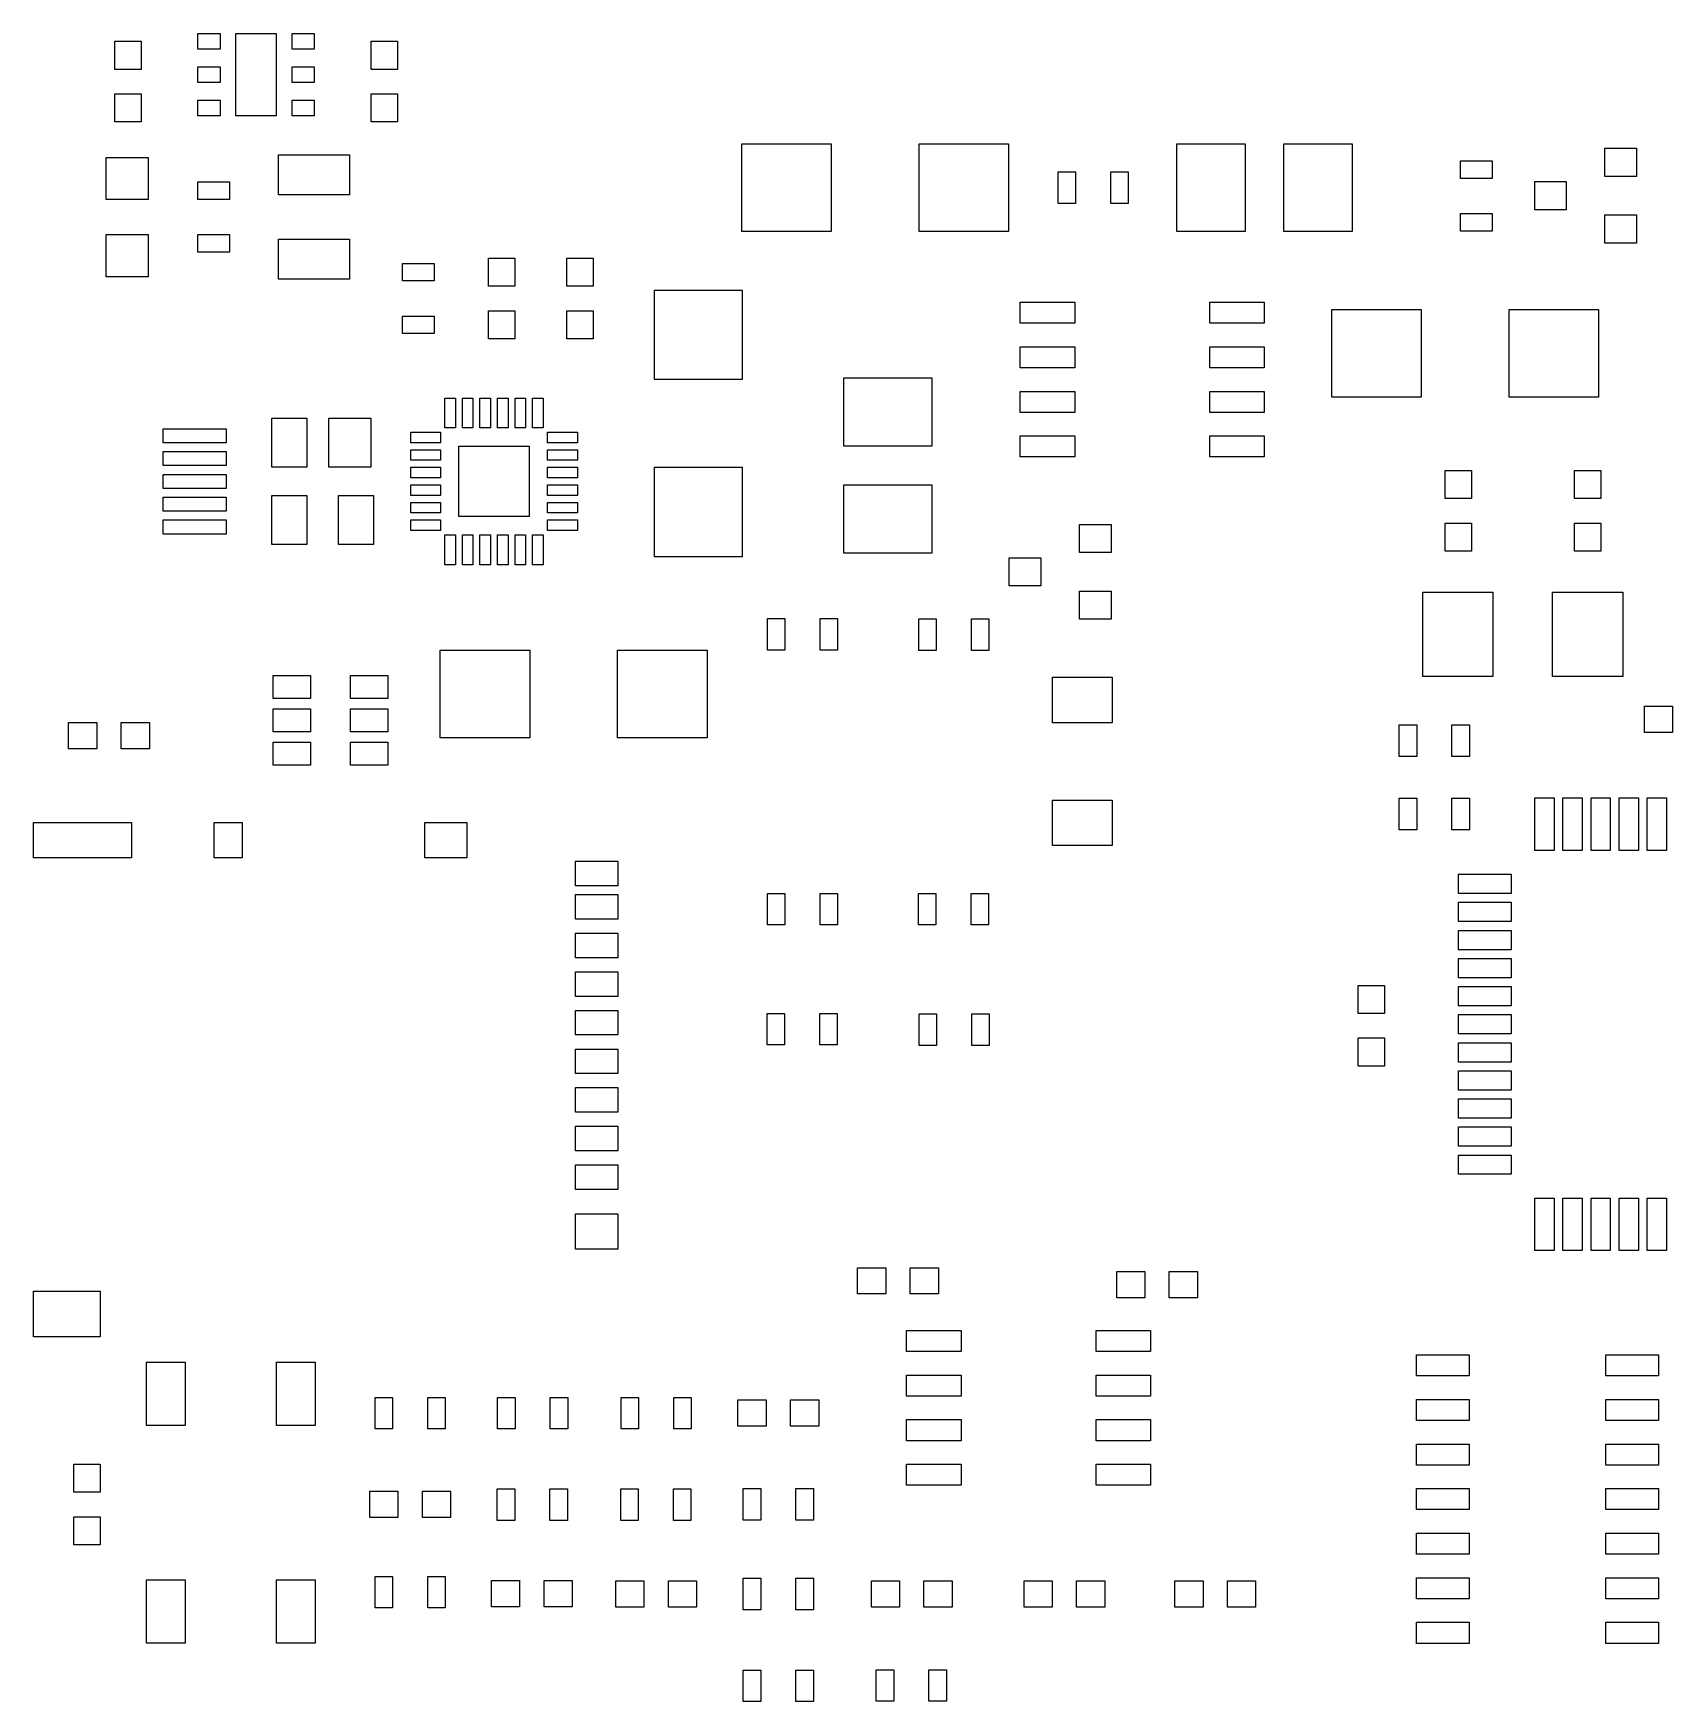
# Model space of a CAD drawing. Extents: x 91 to 180.3, y -109.6 to -62.1.
# Drawn here: x 91 to 137.71, y -109.62 to -62.09 of the extents above; entities that cross this region are included whole.
import ezdxf

# ---------------------------------------------------------------- set-up
doc = ezdxf.new("R2010")
doc.units = 0
doc.header["$MEASUREMENT"] = 0
doc.layers.add('BLACK', color=7, linetype='CONTINUOUS')

msp = doc.modelspace()

# ---------------------------------------------------------------- linework, layer by layer
at = {"layer": 'BLACK', "linetype": 'CONTINUOUS'}
for p, q in [((95.695, -62.535), (95.695, -62.085)), ((95.695, -62.085), (96.325, -62.085)), ((96.325, -62.085), (96.325, -62.535)), ((96.775, -64.435), (96.775, -62.085)), ((96.775, -62.085), (97.925, -62.085)), ((97.925, -62.085), (97.925, -64.435)), ((98.375, -62.535), (98.375, -62.085)), ((98.375, -62.085), (99.005, -62.085)), ((99.005, -62.085), (99.005, -62.535)), ((93.325, -63.11), (93.325, -62.31)), ((93.325, -62.31), (94.075, -62.31)), ((94.075, -62.31), (94.075, -63.11)), ((96.325, -62.535), (95.695, -62.535)), ((99.005, -62.535), (98.375, -62.535)), ((100.625, -63.11), (100.625, -62.31)), ((100.625, -62.31), (101.375, -62.31)), ((101.375, -62.31), (101.375, -63.11)), ((94.075, -63.11), (93.325, -63.11)), ((95.695, -63.485), (95.695, -63.035)), ((95.695, -63.035), (96.325, -63.035)), ((96.325, -63.035), (96.325, -63.485)), ((98.375, -63.485), (98.375, -63.035)), ((98.375, -63.035), (99.005, -63.035)), ((99.005, -63.035), (99.005, -63.485)), ((101.375, -63.11), (100.625, -63.11)), ((96.325, -63.485), (95.695, -63.485)), ((99.005, -63.485), (98.375, -63.485)), ((93.325, -64.61), (93.325, -63.81)), ((93.325, -63.81), (94.075, -63.81)), ((94.075, -63.81), (94.075, -64.61)), ((95.695, -64.435), (95.695, -63.985)), ((95.695, -63.985), (96.325, -63.985)), ((96.325, -63.985), (96.325, -64.435)), ((98.375, -64.435), (98.375, -63.985)), ((98.375, -63.985), (99.005, -63.985)), ((99.005, -63.985), (99.005, -64.435)), ((100.625, -64.61), (100.625, -63.81)), ((100.625, -63.81), (101.375, -63.81)), ((101.375, -63.81), (101.375, -64.61)), ((94.075, -64.61), (93.325, -64.61)), ((96.325, -64.435), (95.695, -64.435)), ((97.925, -64.435), (96.775, -64.435)), ((99.005, -64.435), (98.375, -64.435)), ((101.375, -64.61), (100.625, -64.61)), ((97.985, -66.69), (97.985, -65.55)), ((97.985, -65.55), (100.015, -65.55)), ((100.015, -65.55), (100.015, -66.69)), ((111.19, -67.73), (111.19, -65.23)), ((111.19, -65.23), (113.74, -65.23)), ((113.74, -65.23), (113.74, -67.73)), ((116.24, -67.73), (116.24, -65.23)), ((116.24, -65.23), (118.79, -65.23)), ((118.79, -65.23), (118.79, -67.73)), ((123.58, -67.73), (123.58, -65.23)), ((123.58, -65.23), (125.53, -65.23)), ((125.53, -65.23), (125.53, -67.73)), ((126.63, -67.73), (126.63, -65.23)), ((126.63, -65.23), (128.58, -65.23)), ((128.58, -65.23), (128.58, -67.73)), ((135.78, -66.16), (135.78, -65.36)), ((135.78, -65.36), (136.68, -65.36)), ((136.68, -65.36), (136.68, -66.16)), ((93.08, -66.82), (93.08, -65.62)), ((93.08, -65.62), (94.28, -65.62)), ((94.28, -65.62), (94.28, -66.82)), ((120.2, -66.93), (120.2, -66.03)), ((120.2, -66.03), (120.7, -66.03)), ((120.7, -66.03), (120.7, -66.93)), ((121.7, -66.93), (121.7, -66.03)), ((121.7, -66.03), (122.2, -66.03)), ((122.2, -66.03), (122.2, -66.93)), ((131.67, -66.22), (131.67, -65.72)), ((131.67, -65.72), (132.57, -65.72)), ((132.57, -65.72), (132.57, -66.22)), ((95.69, -66.82), (95.69, -66.32)), ((95.69, -66.32), (96.59, -66.32)), ((96.59, -66.32), (96.59, -66.82)), ((132.57, -66.22), (131.67, -66.22)), ((133.78, -67.11), (133.78, -66.31)), ((133.78, -66.31), (134.68, -66.31)), ((134.68, -66.31), (134.68, -67.11)), ((136.68, -66.16), (135.78, -66.16)), ((94.28, -66.82), (93.08, -66.82)), ((96.59, -66.82), (95.69, -66.82)), ((100.015, -66.69), (97.985, -66.69)), ((120.7, -66.93), (120.2, -66.93)), ((122.2, -66.93), (121.7, -66.93)), ((131.67, -67.72), (131.67, -67.22)), ((131.67, -67.22), (132.57, -67.22)), ((132.57, -67.22), (132.57, -67.72)), ((134.68, -67.11), (133.78, -67.11)), ((135.78, -68.06), (135.78, -67.26)), ((135.78, -67.26), (136.68, -67.26)), ((136.68, -67.26), (136.68, -68.06)), ((93.08, -69.02), (93.08, -67.82)), ((93.08, -67.82), (94.28, -67.82)), ((94.28, -67.82), (94.28, -69.02)), ((95.69, -68.32), (95.69, -67.82)), ((95.69, -67.82), (96.59, -67.82)), ((96.59, -67.82), (96.59, -68.32)), ((97.985, -69.09), (97.985, -67.95)), ((97.985, -67.95), (100.015, -67.95)), ((100.015, -67.95), (100.015, -69.09)), ((113.74, -67.73), (111.19, -67.73)), ((118.79, -67.73), (116.24, -67.73)), ((125.53, -67.73), (123.58, -67.73)), ((128.58, -67.73), (126.63, -67.73)), ((132.57, -67.72), (131.67, -67.72)), ((96.59, -68.32), (95.69, -68.32)), ((136.68, -68.06), (135.78, -68.06)), ((101.52, -69.14), (101.52, -68.64)), ((101.52, -68.64), (102.42, -68.64)), ((102.42, -68.64), (102.42, -69.14)), ((103.975, -69.29), (103.975, -68.49)), ((103.975, -68.49), (104.725, -68.49)), ((104.725, -68.49), (104.725, -69.29)), ((106.205, -69.29), (106.205, -68.49)), ((106.205, -68.49), (106.955, -68.49)), ((106.955, -68.49), (106.955, -69.29)), ((94.28, -69.02), (93.08, -69.02)), ((100.015, -69.09), (97.985, -69.09)), ((102.42, -69.14), (101.52, -69.14)), ((104.725, -69.29), (103.975, -69.29)), ((106.955, -69.29), (106.205, -69.29)), ((108.7, -71.95), (108.7, -69.4)), ((108.7, -69.4), (111.2, -69.4)), ((111.2, -69.4), (111.2, -71.95)), ((119.125, -70.345), (119.125, -69.745)), ((119.125, -69.745), (120.675, -69.745)), ((120.675, -69.745), (120.675, -70.345)), ((124.525, -70.345), (124.525, -69.745)), ((124.525, -69.745), (126.075, -69.745)), ((126.075, -69.745), (126.075, -70.345)), ((101.52, -70.64), (101.52, -70.14)), ((101.52, -70.14), (102.42, -70.14)), ((102.42, -70.14), (102.42, -70.64)), ((103.975, -70.79), (103.975, -69.99)), ((103.975, -69.99), (104.725, -69.99)), ((104.725, -69.99), (104.725, -70.79)), ((106.205, -70.79), (106.205, -69.99)), ((106.205, -69.99), (106.955, -69.99)), ((106.955, -69.99), (106.955, -70.79)), ((120.675, -70.345), (119.125, -70.345)), ((126.075, -70.345), (124.525, -70.345)), ((128, -72.45), (128, -69.95)), ((128, -69.95), (130.55, -69.95)), ((130.55, -69.95), (130.55, -72.45)), ((133.05, -72.45), (133.05, -69.95)), ((133.05, -69.95), (135.6, -69.95)), ((135.6, -69.95), (135.6, -72.45)), ((102.42, -70.64), (101.52, -70.64)), ((104.725, -70.79), (103.975, -70.79)), ((106.955, -70.79), (106.205, -70.79)), ((119.125, -71.615), (119.125, -71.015)), ((119.125, -71.015), (120.675, -71.015)), ((120.675, -71.015), (120.675, -71.615)), ((124.525, -71.615), (124.525, -71.015)), ((124.525, -71.015), (126.075, -71.015)), ((126.075, -71.015), (126.075, -71.615)), ((120.675, -71.615), (119.125, -71.615)), ((126.075, -71.615), (124.525, -71.615)), ((111.2, -71.95), (108.7, -71.95)), ((114.1, -73.85), (114.1, -71.9)), ((114.1, -71.9), (116.6, -71.9)), ((116.6, -71.9), (116.6, -73.85)), ((102.73, -73.325), (102.73, -72.475)), ((102.73, -72.475), (103.03, -72.475)), ((103.03, -72.475), (103.03, -73.325)), ((103.23, -73.325), (103.23, -72.475)), ((103.23, -72.475), (103.53, -72.475)), ((103.53, -72.475), (103.53, -73.325)), ((103.73, -73.325), (103.73, -72.475)), ((103.73, -72.475), (104.03, -72.475)), ((104.03, -72.475), (104.03, -73.325)), ((104.23, -73.325), (104.23, -72.475)), ((104.23, -72.475), (104.53, -72.475)), ((104.53, -72.475), (104.53, -73.325)), ((104.73, -73.325), (104.73, -72.475)), ((104.73, -72.475), (105.03, -72.475)), ((105.03, -72.475), (105.03, -73.325)), ((105.23, -73.325), (105.23, -72.475)), ((105.23, -72.475), (105.53, -72.475)), ((105.53, -72.475), (105.53, -73.325)), ((119.125, -72.885), (119.125, -72.285)), ((119.125, -72.285), (120.675, -72.285)), ((120.675, -72.285), (120.675, -72.885)), ((124.525, -72.885), (124.525, -72.285)), ((124.525, -72.285), (126.075, -72.285)), ((126.075, -72.285), (126.075, -72.885)), ((130.55, -72.45), (128, -72.45)), ((135.6, -72.45), (133.05, -72.45)), ((97.8, -74.45), (97.8, -73.05)), ((97.8, -73.05), (98.8, -73.05)), ((98.8, -73.05), (98.8, -74.45)), ((99.42, -74.45), (99.42, -73.05)), ((99.42, -73.05), (100.62, -73.05)), ((100.62, -73.05), (100.62, -74.45)), ((120.675, -72.885), (119.125, -72.885)), ((126.075, -72.885), (124.525, -72.885)), ((94.7, -73.75), (94.7, -73.35)), ((94.7, -73.35), (96.5, -73.35)), ((96.5, -73.35), (96.5, -73.75)), ((101.755, -73.75), (101.755, -73.45)), ((101.755, -73.45), (102.605, -73.45)), ((102.605, -73.45), (102.605, -73.75)), ((103.03, -73.325), (102.73, -73.325)), ((103.53, -73.325), (103.23, -73.325)), ((104.03, -73.325), (103.73, -73.325)), ((104.53, -73.325), (104.23, -73.325)), ((105.03, -73.325), (104.73, -73.325)), ((105.53, -73.325), (105.23, -73.325)), ((105.655, -73.75), (105.655, -73.45)), ((105.655, -73.45), (106.505, -73.45)), ((106.505, -73.45), (106.505, -73.75)), ((119.125, -74.155), (119.125, -73.555)), ((119.125, -73.555), (120.675, -73.555)), ((120.675, -73.555), (120.675, -74.155)), ((124.525, -74.155), (124.525, -73.555)), ((124.525, -73.555), (126.075, -73.555)), ((126.075, -73.555), (126.075, -74.155)), ((96.5, -73.75), (94.7, -73.75)), ((94.7, -74.4), (94.7, -74)), ((94.7, -74), (96.5, -74)), ((96.5, -74), (96.5, -74.4)), ((102.605, -73.75), (101.755, -73.75)), ((101.755, -74.25), (101.755, -73.95)), ((101.755, -73.95), (102.605, -73.95)), ((102.605, -73.95), (102.605, -74.25)), ((103.13, -75.85), (103.13, -73.85)), ((103.13, -73.85), (105.13, -73.85)), ((105.13, -73.85), (105.13, -75.85)), ((106.505, -73.75), (105.655, -73.75)), ((105.655, -74.25), (105.655, -73.95)), ((105.655, -73.95), (106.505, -73.95)), ((106.505, -73.95), (106.505, -74.25)), ((116.6, -73.85), (114.1, -73.85)), ((96.5, -74.4), (94.7, -74.4)), ((98.8, -74.45), (97.8, -74.45)), ((100.62, -74.45), (99.42, -74.45)), ((102.605, -74.25), (101.755, -74.25)), ((101.755, -74.75), (101.755, -74.45)), ((101.755, -74.45), (102.605, -74.45)), ((102.605, -74.45), (102.605, -74.75)), ((106.505, -74.25), (105.655, -74.25)), ((105.655, -74.75), (105.655, -74.45)), ((105.655, -74.45), (106.505, -74.45)), ((106.505, -74.45), (106.505, -74.75)), ((108.7, -77), (108.7, -74.45)), ((108.7, -74.45), (111.2, -74.45)), ((111.2, -74.45), (111.2, -77)), ((120.675, -74.155), (119.125, -74.155)), ((126.075, -74.155), (124.525, -74.155)), ((131.225, -75.34), (131.225, -74.54)), ((131.225, -74.54), (131.975, -74.54)), ((131.975, -74.54), (131.975, -75.34)), ((134.915, -75.34), (134.915, -74.54)), ((134.915, -74.54), (135.665, -74.54)), ((135.665, -74.54), (135.665, -75.34)), ((94.7, -75.05), (94.7, -74.65)), ((94.7, -74.65), (96.5, -74.65)), ((96.5, -75.05), (94.7, -75.05)), ((96.5, -74.65), (96.5, -75.05)), ((102.605, -74.75), (101.755, -74.75)), ((101.755, -75.25), (101.755, -74.95)), ((101.755, -74.95), (102.605, -74.95)), ((102.605, -74.95), (102.605, -75.25)), ((106.505, -74.75), (105.655, -74.75)), ((105.655, -75.25), (105.655, -74.95)), ((105.655, -74.95), (106.505, -74.95)), ((106.505, -74.95), (106.505, -75.25)), ((114.1, -76.9), (114.1, -74.95)), ((114.1, -74.95), (116.6, -74.95)), ((116.6, -74.95), (116.6, -76.9)), ((94.7, -75.7), (94.7, -75.3)), ((94.7, -75.3), (96.5, -75.3)), ((96.5, -75.3), (96.5, -75.7)), ((97.8, -76.65), (97.8, -75.25)), ((97.8, -75.25), (98.8, -75.25)), ((98.8, -75.25), (98.8, -76.65)), ((99.7, -76.65), (99.7, -75.25)), ((99.7, -75.25), (100.7, -75.25)), ((100.7, -75.25), (100.7, -76.65)), ((102.605, -75.25), (101.755, -75.25)), ((101.755, -75.75), (101.755, -75.45)), ((101.755, -75.45), (102.605, -75.45)), ((102.605, -75.45), (102.605, -75.75)), ((106.505, -75.25), (105.655, -75.25)), ((105.655, -75.75), (105.655, -75.45)), ((105.655, -75.45), (106.505, -75.45)), ((106.505, -75.45), (106.505, -75.75)), ((131.975, -75.34), (131.225, -75.34)), ((135.665, -75.34), (134.915, -75.34)), ((96.5, -75.7), (94.7, -75.7)), ((94.7, -76.35), (94.7, -75.95)), ((94.7, -75.95), (96.5, -75.95)), ((96.5, -75.95), (96.5, -76.35)), ((102.605, -75.75), (101.755, -75.75)), ((101.755, -76.25), (101.755, -75.95)), ((101.755, -75.95), (102.605, -75.95)), ((102.605, -75.95), (102.605, -76.25)), ((105.13, -75.85), (103.13, -75.85)), ((106.505, -75.75), (105.655, -75.75)), ((105.655, -76.25), (105.655, -75.95)), ((105.655, -75.95), (106.505, -75.95)), ((106.505, -75.95), (106.505, -76.25)), ((131.225, -76.84), (131.225, -76.04)), ((131.225, -76.04), (131.975, -76.04)), ((131.975, -76.04), (131.975, -76.84)), ((134.915, -76.84), (134.915, -76.04)), ((134.915, -76.04), (135.665, -76.04)), ((135.665, -76.04), (135.665, -76.84)), ((96.5, -76.35), (94.7, -76.35)), ((102.605, -76.25), (101.755, -76.25)), ((102.73, -77.225), (102.73, -76.375)), ((102.73, -76.375), (103.03, -76.375)), ((103.03, -76.375), (103.03, -77.225)), ((103.23, -77.225), (103.23, -76.375)), ((103.23, -76.375), (103.53, -76.375)), ((103.53, -76.375), (103.53, -77.225)), ((103.73, -77.225), (103.73, -76.375)), ((103.73, -76.375), (104.03, -76.375)), ((104.03, -76.375), (104.03, -77.225)), ((104.23, -77.225), (104.23, -76.375)), ((104.23, -76.375), (104.53, -76.375)), ((104.53, -76.375), (104.53, -77.225)), ((104.73, -77.225), (104.73, -76.375)), ((104.73, -76.375), (105.03, -76.375)), ((105.03, -76.375), (105.03, -77.225)), ((105.23, -77.225), (105.23, -76.375)), ((105.23, -76.375), (105.53, -76.375)), ((105.53, -76.375), (105.53, -77.225)), ((106.505, -76.25), (105.655, -76.25)), ((120.81, -76.88), (120.81, -76.08)), ((120.81, -76.08), (121.71, -76.08)), ((121.71, -76.08), (121.71, -76.88)), ((98.8, -76.65), (97.8, -76.65)), ((100.7, -76.65), (99.7, -76.65)), ((111.2, -77), (108.7, -77)), ((116.6, -76.9), (114.1, -76.9)), ((121.71, -76.88), (120.81, -76.88)), ((131.975, -76.84), (131.225, -76.84)), ((135.665, -76.84), (134.915, -76.84)), ((103.03, -77.225), (102.73, -77.225)), ((103.53, -77.225), (103.23, -77.225)), ((104.03, -77.225), (103.73, -77.225)), ((104.53, -77.225), (104.23, -77.225)), ((105.03, -77.225), (104.73, -77.225)), ((105.53, -77.225), (105.23, -77.225)), ((118.81, -77.83), (118.81, -77.03)), ((118.81, -77.03), (119.71, -77.03)), ((119.71, -77.03), (119.71, -77.83)), ((119.71, -77.83), (118.81, -77.83)), ((120.81, -78.78), (120.81, -77.98)), ((120.81, -77.98), (121.71, -77.98)), ((121.71, -77.98), (121.71, -78.78)), ((130.59, -80.41), (130.59, -78.01)), ((130.59, -78.01), (132.59, -78.01)), ((132.59, -78.01), (132.59, -80.41)), ((134.29, -80.41), (134.29, -78.01)), ((134.29, -78.01), (136.29, -78.01)), ((136.29, -78.01), (136.29, -80.41)), ((111.92, -79.66), (111.92, -78.76)), ((111.92, -78.76), (112.42, -78.76)), ((112.42, -78.76), (112.42, -79.66)), ((113.42, -79.66), (113.42, -78.76)), ((113.42, -78.76), (113.92, -78.76)), ((113.92, -78.76), (113.92, -79.66)), ((116.23, -79.67), (116.23, -78.77)), ((116.23, -78.77), (116.73, -78.77)), ((116.73, -78.77), (116.73, -79.67)), ((117.73, -79.67), (117.73, -78.77)), ((117.73, -78.77), (118.23, -78.77)), ((118.23, -78.77), (118.23, -79.67)), ((121.71, -78.78), (120.81, -78.78)), ((102.6, -82.16), (102.6, -79.66)), ((102.6, -79.66), (105.15, -79.66)), ((105.15, -79.66), (105.15, -82.16)), ((107.65, -82.16), (107.65, -79.66)), ((107.65, -79.66), (110.2, -79.66)), ((110.2, -79.66), (110.2, -82.16)), ((112.42, -79.66), (111.92, -79.66)), ((113.92, -79.66), (113.42, -79.66)), ((116.73, -79.67), (116.23, -79.67)), ((118.23, -79.67), (117.73, -79.67)), ((97.84, -81.035), (97.84, -80.385)), ((97.84, -80.385), (98.9, -80.385)), ((98.9, -80.385), (98.9, -81.035)), ((100.04, -81.035), (100.04, -80.385)), ((100.04, -80.385), (101.1, -80.385)), ((101.1, -80.385), (101.1, -81.035)), ((120.04, -81.73), (120.04, -80.43)), ((120.04, -80.43), (121.74, -80.43)), ((121.74, -80.43), (121.74, -81.73)), ((132.59, -80.41), (130.59, -80.41)), ((136.29, -80.41), (134.29, -80.41)), ((98.9, -81.035), (97.84, -81.035)), ((101.1, -81.035), (100.04, -81.035)), ((136.91, -82.005), (136.91, -81.255)), ((136.91, -81.255), (137.71, -81.255)), ((137.71, -81.255), (137.71, -82.005)), ((92.01, -82.475), (92.01, -81.725)), ((92.01, -81.725), (92.81, -81.725)), ((92.81, -81.725), (92.81, -82.475)), ((93.51, -82.475), (93.51, -81.725)), ((93.51, -81.725), (94.31, -81.725)), ((94.31, -81.725), (94.31, -82.475)), ((97.84, -81.985), (97.84, -81.335)), ((97.84, -81.335), (98.9, -81.335)), ((98.9, -81.335), (98.9, -81.985)), ((100.04, -81.985), (100.04, -81.335)), ((100.04, -81.335), (101.1, -81.335)), ((101.1, -81.335), (101.1, -81.985)), ((121.74, -81.73), (120.04, -81.73)), ((98.9, -81.985), (97.84, -81.985)), ((101.1, -81.985), (100.04, -81.985)), ((105.15, -82.16), (102.6, -82.16)), ((110.2, -82.16), (107.65, -82.16)), ((129.92, -82.69), (129.92, -81.79)), ((129.92, -81.79), (130.42, -81.79)), ((130.42, -81.79), (130.42, -82.69)), ((131.42, -82.69), (131.42, -81.79)), ((131.42, -81.79), (131.92, -81.79)), ((131.92, -81.79), (131.92, -82.69)), ((137.71, -82.005), (136.91, -82.005)), ((92.81, -82.475), (92.01, -82.475)), ((94.31, -82.475), (93.51, -82.475)), ((97.84, -82.935), (97.84, -82.285)), ((97.84, -82.285), (98.9, -82.285)), ((98.9, -82.285), (98.9, -82.935)), ((100.04, -82.935), (100.04, -82.285)), ((100.04, -82.285), (101.1, -82.285)), ((101.1, -82.285), (101.1, -82.935)), ((130.42, -82.69), (129.92, -82.69)), ((131.92, -82.69), (131.42, -82.69)), ((98.9, -82.935), (97.84, -82.935)), ((101.1, -82.935), (100.04, -82.935)), ((120.04, -85.23), (120.04, -83.93)), ((120.04, -83.93), (121.74, -83.93)), ((121.74, -83.93), (121.74, -85.23)), ((129.92, -84.78), (129.92, -83.88)), ((129.92, -83.88), (130.42, -83.88)), ((130.42, -83.88), (130.42, -84.78)), ((131.42, -84.78), (131.42, -83.88)), ((131.42, -83.88), (131.92, -83.88)), ((131.92, -83.88), (131.92, -84.78)), ((133.785, -85.37), (133.785, -83.87)), ((133.785, -83.87), (134.335, -83.87)), ((134.335, -83.87), (134.335, -85.37)), ((134.585, -85.37), (134.585, -83.87)), ((134.585, -83.87), (135.135, -83.87)), ((135.135, -83.87), (135.135, -85.37)), ((135.385, -85.37), (135.385, -83.87)), ((135.385, -83.87), (135.935, -83.87)), ((135.935, -83.87), (135.935, -85.37)), ((136.185, -85.37), (136.185, -83.87)), ((136.185, -83.87), (136.735, -83.87)), ((136.735, -83.87), (136.735, -85.37)), ((136.985, -85.37), (136.985, -83.87)), ((136.985, -83.87), (137.535, -83.87)), ((137.535, -83.87), (137.535, -85.37)), ((91.005, -85.575), (91.005, -84.575)), ((91.005, -84.575), (93.805, -84.575)), ((93.805, -84.575), (93.805, -85.575)), ((96.155, -85.575), (96.155, -84.575)), ((96.155, -84.575), (96.955, -84.575)), ((96.955, -84.575), (96.955, -85.575)), ((102.155, -85.575), (102.155, -84.575)), ((102.155, -84.575), (103.355, -84.575)), ((103.355, -84.575), (103.355, -85.575)), ((130.42, -84.78), (129.92, -84.78)), ((131.92, -84.78), (131.42, -84.78)), ((121.74, -85.23), (120.04, -85.23)), ((134.335, -85.37), (133.785, -85.37)), ((135.135, -85.37), (134.585, -85.37)), ((135.935, -85.37), (135.385, -85.37)), ((136.735, -85.37), (136.185, -85.37)), ((137.535, -85.37), (136.985, -85.37)), ((93.805, -85.575), (91.005, -85.575)), ((96.955, -85.575), (96.155, -85.575)), ((103.355, -85.575), (102.155, -85.575)), ((106.455, -86.375), (106.455, -85.675)), ((106.455, -85.675), (107.655, -85.675)), ((107.655, -85.675), (107.655, -86.375)), ((107.655, -86.375), (106.455, -86.375)), ((131.61, -86.595), (131.61, -86.045)), ((131.61, -86.045), (133.11, -86.045)), ((133.11, -86.045), (133.11, -86.595)), ((106.455, -87.325), (106.455, -86.625)), ((106.455, -86.625), (107.655, -86.625)), ((107.655, -86.625), (107.655, -87.325)), ((111.92, -87.49), (111.92, -86.59)), ((111.92, -86.59), (112.42, -86.59)), ((112.42, -86.59), (112.42, -87.49)), ((113.42, -87.49), (113.42, -86.59)), ((113.42, -86.59), (113.92, -86.59)), ((113.92, -86.59), (113.92, -87.49)), ((116.22, -87.49), (116.22, -86.59)), ((116.22, -86.59), (116.72, -86.59)), ((116.72, -86.59), (116.72, -87.49)), ((117.72, -87.49), (117.72, -86.59)), ((117.72, -86.59), (118.22, -86.59)), ((118.22, -86.59), (118.22, -87.49)), ((133.11, -86.595), (131.61, -86.595)), ((131.61, -87.395), (131.61, -86.845)), ((131.61, -86.845), (133.11, -86.845)), ((133.11, -86.845), (133.11, -87.395)), ((107.655, -87.325), (106.455, -87.325)), ((133.11, -87.395), (131.61, -87.395)), ((106.455, -88.425), (106.455, -87.725)), ((106.455, -87.725), (107.655, -87.725)), ((107.655, -87.725), (107.655, -88.425)), ((112.42, -87.49), (111.92, -87.49)), ((113.92, -87.49), (113.42, -87.49)), ((116.72, -87.49), (116.22, -87.49)), ((118.22, -87.49), (117.72, -87.49)), ((131.61, -88.195), (131.61, -87.645)), ((131.61, -87.645), (133.11, -87.645)), ((133.11, -87.645), (133.11, -88.195)), ((133.11, -88.195), (131.61, -88.195)), ((107.655, -88.425), (106.455, -88.425)), ((106.455, -89.525), (106.455, -88.825)), ((106.455, -88.825), (107.655, -88.825)), ((107.655, -88.825), (107.655, -89.525)), ((131.61, -88.995), (131.61, -88.445)), ((131.61, -88.445), (133.11, -88.445)), ((133.11, -88.445), (133.11, -88.995)), ((128.755, -90.01), (128.755, -89.21)), ((128.755, -89.21), (129.505, -89.21)), ((129.505, -89.21), (129.505, -90.01)), ((133.11, -88.995), (131.61, -88.995)), ((131.61, -89.795), (131.61, -89.245)), ((131.61, -89.245), (133.11, -89.245)), ((133.11, -89.245), (133.11, -89.795)), ((107.655, -89.525), (106.455, -89.525)), ((133.11, -89.795), (131.61, -89.795)), ((106.455, -90.625), (106.455, -89.925)), ((106.455, -89.925), (107.655, -89.925)), ((107.655, -89.925), (107.655, -90.625)), ((111.91, -90.91), (111.91, -90.01)), ((111.91, -90.01), (112.41, -90.01)), ((112.41, -90.01), (112.41, -90.91)), ((113.41, -90.91), (113.41, -90.01)), ((113.41, -90.01), (113.91, -90.01)), ((113.91, -90.01), (113.91, -90.91)), ((116.24, -90.92), (116.24, -90.02)), ((116.24, -90.02), (116.74, -90.02)), ((116.74, -90.02), (116.74, -90.92)), ((117.74, -90.92), (117.74, -90.02)), ((117.74, -90.02), (118.24, -90.02)), ((118.24, -90.02), (118.24, -90.92)), ((129.505, -90.01), (128.755, -90.01)), ((131.61, -90.595), (131.61, -90.045)), ((131.61, -90.045), (133.11, -90.045)), ((133.11, -90.045), (133.11, -90.595)), ((107.655, -90.625), (106.455, -90.625)), ((128.755, -91.51), (128.755, -90.71)), ((128.755, -90.71), (129.505, -90.71)), ((129.505, -90.71), (129.505, -91.51)), ((133.11, -90.595), (131.61, -90.595)), ((106.455, -91.725), (106.455, -91.025)), ((106.455, -91.025), (107.655, -91.025)), ((107.655, -91.025), (107.655, -91.725)), ((112.41, -90.91), (111.91, -90.91)), ((113.91, -90.91), (113.41, -90.91)), ((116.74, -90.92), (116.24, -90.92)), ((118.24, -90.92), (117.74, -90.92)), ((131.61, -91.395), (131.61, -90.845)), ((131.61, -90.845), (133.11, -90.845)), ((133.11, -90.845), (133.11, -91.395)), ((107.655, -91.725), (106.455, -91.725)), ((129.505, -91.51), (128.755, -91.51)), ((133.11, -91.395), (131.61, -91.395)), ((131.61, -92.195), (131.61, -91.645)), ((131.61, -91.645), (133.11, -91.645)), ((133.11, -91.645), (133.11, -92.195)), ((106.455, -92.825), (106.455, -92.125)), ((106.455, -92.125), (107.655, -92.125)), ((107.655, -92.125), (107.655, -92.825)), ((133.11, -92.195), (131.61, -92.195)), ((131.61, -92.995), (131.61, -92.445)), ((131.61, -92.445), (133.11, -92.445)), ((133.11, -92.445), (133.11, -92.995)), ((107.655, -92.825), (106.455, -92.825)), ((133.11, -92.995), (131.61, -92.995)), ((106.455, -93.925), (106.455, -93.225)), ((106.455, -93.225), (107.655, -93.225)), ((107.655, -93.225), (107.655, -93.925)), ((131.61, -93.795), (131.61, -93.245)), ((131.61, -93.245), (133.11, -93.245)), ((133.11, -93.245), (133.11, -93.795)), ((107.655, -93.925), (106.455, -93.925)), ((133.11, -93.795), (131.61, -93.795)), ((131.61, -94.595), (131.61, -94.045)), ((131.61, -94.045), (133.11, -94.045)), ((133.11, -94.045), (133.11, -94.595)), ((106.455, -95.025), (106.455, -94.325)), ((106.455, -94.325), (107.655, -94.325)), ((107.655, -94.325), (107.655, -95.025)), ((107.655, -95.025), (106.455, -95.025)), ((133.11, -94.595), (131.61, -94.595)), ((133.785, -96.77), (133.785, -95.27)), ((133.785, -95.27), (134.335, -95.27)), ((134.335, -95.27), (134.335, -96.77)), ((134.585, -96.77), (134.585, -95.27)), ((134.585, -95.27), (135.135, -95.27)), ((135.135, -95.27), (135.135, -96.77)), ((135.385, -96.77), (135.385, -95.27)), ((135.385, -95.27), (135.935, -95.27)), ((135.935, -95.27), (135.935, -96.77)), ((136.185, -96.77), (136.185, -95.27)), ((136.185, -95.27), (136.735, -95.27)), ((136.735, -95.27), (136.735, -96.77)), ((136.985, -96.77), (136.985, -95.27)), ((136.985, -95.27), (137.535, -95.27)), ((137.535, -95.27), (137.535, -96.77)), ((106.455, -96.725), (106.455, -95.725)), ((106.455, -95.725), (107.655, -95.725)), ((107.655, -95.725), (107.655, -96.725)), ((107.655, -96.725), (106.455, -96.725)), ((134.335, -96.77), (133.785, -96.77)), ((135.135, -96.77), (134.585, -96.77)), ((135.935, -96.77), (135.385, -96.77)), ((136.735, -96.77), (136.185, -96.77)), ((137.535, -96.77), (136.985, -96.77)), ((114.49, -98.005), (114.49, -97.255)), ((114.49, -97.255), (115.29, -97.255)), ((115.29, -97.255), (115.29, -98.005)), ((115.99, -98.005), (115.99, -97.255)), ((115.99, -97.255), (116.79, -97.255)), ((116.79, -97.255), (116.79, -98.005)), ((121.87, -98.115), (121.87, -97.365)), ((121.87, -97.365), (122.67, -97.365)), ((122.67, -97.365), (122.67, -98.115)), ((123.37, -98.115), (123.37, -97.365)), ((123.37, -97.365), (124.17, -97.365)), ((124.17, -97.365), (124.17, -98.115)), ((91.005, -99.225), (91.005, -97.925)), ((91.005, -97.925), (92.905, -97.925)), ((92.905, -97.925), (92.905, -99.225)), ((115.29, -98.005), (114.49, -98.005)), ((116.79, -98.005), (115.99, -98.005)), ((122.67, -98.115), (121.87, -98.115)), ((124.17, -98.115), (123.37, -98.115)), ((92.905, -99.225), (91.005, -99.225)), ((115.885, -99.645), (115.885, -99.045)), ((115.885, -99.045), (117.435, -99.045)), ((117.435, -99.045), (117.435, -99.645)), ((121.285, -99.645), (121.285, -99.045)), ((121.285, -99.045), (122.835, -99.045)), ((122.835, -99.045), (122.835, -99.645)), ((117.435, -99.645), (115.885, -99.645)), ((122.835, -99.645), (121.285, -99.645)), ((130.41, -100.34), (130.41, -99.74)), ((130.41, -99.74), (131.91, -99.74)), ((131.91, -99.74), (131.91, -100.34)), ((135.81, -100.34), (135.81, -99.74)), ((135.81, -99.74), (137.31, -99.74)), ((137.31, -99.74), (137.31, -100.34)), ((94.23, -101.75), (94.23, -99.95)), ((94.23, -99.95), (95.33, -99.95)), ((95.33, -99.95), (95.33, -101.75)), ((97.93, -101.75), (97.93, -99.95)), ((97.93, -99.95), (99.03, -99.95)), ((99.03, -99.95), (99.03, -101.75)), ((115.885, -100.915), (115.885, -100.315)), ((115.885, -100.315), (117.435, -100.315)), ((117.435, -100.315), (117.435, -100.915)), ((121.285, -100.915), (121.285, -100.315)), ((121.285, -100.315), (122.835, -100.315)), ((122.835, -100.315), (122.835, -100.915)), ((131.91, -100.34), (130.41, -100.34)), ((137.31, -100.34), (135.81, -100.34)), ((100.74, -101.85), (100.74, -100.95)), ((100.74, -100.95), (101.24, -100.95)), ((101.24, -100.95), (101.24, -101.85)), ((102.24, -101.85), (102.24, -100.95)), ((102.24, -100.95), (102.74, -100.95)), ((102.74, -100.95), (102.74, -101.85)), ((104.23, -101.85), (104.23, -100.95)), ((104.23, -100.95), (104.73, -100.95)), ((104.73, -100.95), (104.73, -101.85)), ((105.73, -101.85), (105.73, -100.95)), ((105.73, -100.95), (106.23, -100.95)), ((106.23, -100.95), (106.23, -101.85)), ((107.75, -101.85), (107.75, -100.95)), ((107.75, -100.95), (108.25, -100.95)), ((108.25, -100.95), (108.25, -101.85)), ((109.25, -101.85), (109.25, -100.95)), ((109.25, -100.95), (109.75, -100.95)), ((109.75, -100.95), (109.75, -101.85)), ((111.08, -101.775), (111.08, -101.025)), ((111.08, -101.025), (111.88, -101.025)), ((111.88, -101.025), (111.88, -101.775)), ((112.58, -101.775), (112.58, -101.025)), ((112.58, -101.025), (113.38, -101.025)), ((113.38, -101.025), (113.38, -101.775)), ((117.435, -100.915), (115.885, -100.915)), ((122.835, -100.915), (121.285, -100.915)), ((130.41, -101.61), (130.41, -101.01)), ((130.41, -101.01), (131.91, -101.01)), ((131.91, -101.01), (131.91, -101.61)), ((135.81, -101.61), (135.81, -101.01)), ((135.81, -101.01), (137.31, -101.01)), ((137.31, -101.01), (137.31, -101.61)), ((115.885, -102.185), (115.885, -101.585)), ((115.885, -101.585), (117.435, -101.585)), ((117.435, -101.585), (117.435, -102.185)), ((121.285, -102.185), (121.285, -101.585)), ((121.285, -101.585), (122.835, -101.585)), ((122.835, -101.585), (122.835, -102.185)), ((131.91, -101.61), (130.41, -101.61)), ((137.31, -101.61), (135.81, -101.61)), ((95.33, -101.75), (94.23, -101.75)), ((99.03, -101.75), (97.93, -101.75)), ((101.24, -101.85), (100.74, -101.85)), ((102.74, -101.85), (102.24, -101.85)), ((104.73, -101.85), (104.23, -101.85)), ((106.23, -101.85), (105.73, -101.85)), ((108.25, -101.85), (107.75, -101.85)), ((109.75, -101.85), (109.25, -101.85)), ((111.88, -101.775), (111.08, -101.775)), ((113.38, -101.775), (112.58, -101.775)), ((117.435, -102.185), (115.885, -102.185)), ((122.835, -102.185), (121.285, -102.185)), ((130.41, -102.88), (130.41, -102.28)), ((130.41, -102.28), (131.91, -102.28)), ((131.91, -102.28), (131.91, -102.88)), ((135.81, -102.88), (135.81, -102.28)), ((135.81, -102.28), (137.31, -102.28)), ((137.31, -102.28), (137.31, -102.88)), ((92.155, -103.65), (92.155, -102.85)), ((92.155, -102.85), (92.905, -102.85)), ((92.905, -102.85), (92.905, -103.65)), ((115.885, -103.455), (115.885, -102.855)), ((115.885, -102.855), (117.435, -102.855)), ((117.435, -102.855), (117.435, -103.455)), ((121.285, -103.455), (121.285, -102.855)), ((121.285, -102.855), (122.835, -102.855)), ((122.835, -102.855), (122.835, -103.455)), ((131.91, -102.88), (130.41, -102.88)), ((137.31, -102.88), (135.81, -102.88)), ((100.59, -104.375), (100.59, -103.625)), ((100.59, -103.625), (101.39, -103.625)), ((101.39, -103.625), (101.39, -104.375)), ((102.09, -104.375), (102.09, -103.625)), ((102.09, -103.625), (102.89, -103.625)), ((102.89, -103.625), (102.89, -104.375)), ((104.22, -104.46), (104.22, -103.56)), ((104.22, -103.56), (104.72, -103.56)), ((104.72, -103.56), (104.72, -104.46)), ((105.72, -104.46), (105.72, -103.56)), ((105.72, -103.56), (106.22, -103.56)), ((106.22, -103.56), (106.22, -104.46)), ((107.74, -104.46), (107.74, -103.56)), ((107.74, -103.56), (108.24, -103.56)), ((108.24, -103.56), (108.24, -104.46)), ((109.24, -104.46), (109.24, -103.56)), ((109.24, -103.56), (109.74, -103.56)), ((109.74, -103.56), (109.74, -104.46)), ((111.23, -104.45), (111.23, -103.55)), ((111.23, -103.55), (111.73, -103.55)), ((111.73, -103.55), (111.73, -104.45)), ((112.73, -104.45), (112.73, -103.55)), ((112.73, -103.55), (113.23, -103.55)), ((113.23, -103.55), (113.23, -104.45)), ((117.435, -103.455), (115.885, -103.455)), ((122.835, -103.455), (121.285, -103.455)), ((130.41, -104.15), (130.41, -103.55)), ((130.41, -103.55), (131.91, -103.55)), ((131.91, -103.55), (131.91, -104.15)), ((135.81, -104.15), (135.81, -103.55)), ((135.81, -103.55), (137.31, -103.55)), ((137.31, -103.55), (137.31, -104.15)), ((92.905, -103.65), (92.155, -103.65)), ((92.155, -105.15), (92.155, -104.35)), ((92.155, -104.35), (92.905, -104.35)), ((92.905, -104.35), (92.905, -105.15)), ((101.39, -104.375), (100.59, -104.375)), ((102.89, -104.375), (102.09, -104.375)), ((104.72, -104.46), (104.22, -104.46)), ((106.22, -104.46), (105.72, -104.46)), ((108.24, -104.46), (107.74, -104.46)), ((109.74, -104.46), (109.24, -104.46)), ((111.73, -104.45), (111.23, -104.45)), ((113.23, -104.45), (112.73, -104.45)), ((131.91, -104.15), (130.41, -104.15)), ((137.31, -104.15), (135.81, -104.15)), ((130.41, -105.42), (130.41, -104.82)), ((130.41, -104.82), (131.91, -104.82)), ((131.91, -104.82), (131.91, -105.42)), ((135.81, -105.42), (135.81, -104.82)), ((135.81, -104.82), (137.31, -104.82)), ((137.31, -104.82), (137.31, -105.42)), ((92.905, -105.15), (92.155, -105.15)), ((131.91, -105.42), (130.41, -105.42)), ((137.31, -105.42), (135.81, -105.42)), ((94.23, -107.95), (94.23, -106.15)), ((94.23, -106.15), (95.33, -106.15)), ((95.33, -106.15), (95.33, -107.95)), ((97.93, -107.95), (97.93, -106.15)), ((97.93, -106.15), (99.03, -106.15)), ((99.03, -106.15), (99.03, -107.95)), ((100.74, -106.95), (100.74, -106.05)), ((100.74, -106.05), (101.24, -106.05)), ((101.24, -106.05), (101.24, -106.95)), ((102.24, -106.95), (102.24, -106.05)), ((102.24, -106.05), (102.74, -106.05)), ((102.74, -106.05), (102.74, -106.95)), ((104.06, -106.915), (104.06, -106.165)), ((104.06, -106.165), (104.86, -106.165)), ((104.86, -106.165), (104.86, -106.915)), ((105.56, -106.915), (105.56, -106.165)), ((105.56, -106.165), (106.36, -106.165)), ((106.36, -106.165), (106.36, -106.915)), ((107.6, -106.925), (107.6, -106.175)), ((107.6, -106.175), (108.4, -106.175)), ((108.4, -106.175), (108.4, -106.925)), ((109.1, -106.925), (109.1, -106.175)), ((109.1, -106.175), (109.9, -106.175)), ((109.9, -106.175), (109.9, -106.925)), ((111.23, -107), (111.23, -106.1)), ((111.23, -106.1), (111.73, -106.1)), ((111.73, -106.1), (111.73, -107)), ((112.73, -107), (112.73, -106.1)), ((112.73, -106.1), (113.23, -106.1)), ((113.23, -106.1), (113.23, -107)), ((114.88, -106.925), (114.88, -106.175)), ((114.88, -106.175), (115.68, -106.175)), ((115.68, -106.175), (115.68, -106.925)), ((116.38, -106.925), (116.38, -106.175)), ((116.38, -106.175), (117.18, -106.175)), ((117.18, -106.175), (117.18, -106.925)), ((119.23, -106.925), (119.23, -106.175)), ((119.23, -106.175), (120.03, -106.175)), ((120.03, -106.175), (120.03, -106.925)), ((120.73, -106.925), (120.73, -106.175)), ((120.73, -106.175), (121.53, -106.175)), ((121.53, -106.175), (121.53, -106.925)), ((123.53, -106.925), (123.53, -106.175)), ((123.53, -106.175), (124.33, -106.175)), ((124.33, -106.175), (124.33, -106.925)), ((125.03, -106.925), (125.03, -106.175)), ((125.03, -106.175), (125.83, -106.175)), ((125.83, -106.175), (125.83, -106.925)), ((130.41, -106.69), (130.41, -106.09)), ((130.41, -106.09), (131.91, -106.09)), ((131.91, -106.09), (131.91, -106.69)), ((135.81, -106.69), (135.81, -106.09)), ((135.81, -106.09), (137.31, -106.09)), ((137.31, -106.09), (137.31, -106.69)), ((101.24, -106.95), (100.74, -106.95)), ((102.74, -106.95), (102.24, -106.95)), ((104.86, -106.915), (104.06, -106.915)), ((106.36, -106.915), (105.56, -106.915)), ((108.4, -106.925), (107.6, -106.925)), ((109.9, -106.925), (109.1, -106.925)), ((115.68, -106.925), (114.88, -106.925)), ((117.18, -106.925), (116.38, -106.925)), ((120.03, -106.925), (119.23, -106.925)), ((121.53, -106.925), (120.73, -106.925)), ((124.33, -106.925), (123.53, -106.925)), ((125.83, -106.925), (125.03, -106.925)), ((131.91, -106.69), (130.41, -106.69)), ((137.31, -106.69), (135.81, -106.69)), ((111.73, -107), (111.23, -107)), ((113.23, -107), (112.73, -107)), ((130.41, -107.96), (130.41, -107.36)), ((130.41, -107.36), (131.91, -107.36)), ((131.91, -107.36), (131.91, -107.96)), ((135.81, -107.96), (135.81, -107.36)), ((135.81, -107.36), (137.31, -107.36)), ((137.31, -107.36), (137.31, -107.96)), ((95.33, -107.95), (94.23, -107.95)), ((99.03, -107.95), (97.93, -107.95)), ((131.91, -107.96), (130.41, -107.96)), ((137.31, -107.96), (135.81, -107.96)), ((111.23, -109.62), (111.23, -108.72)), ((111.23, -108.72), (111.73, -108.72)), ((111.73, -108.72), (111.73, -109.62)), ((112.73, -109.62), (112.73, -108.72)), ((112.73, -108.72), (113.23, -108.72)), ((113.23, -108.72), (113.23, -109.62)), ((115.02, -109.61), (115.02, -108.71)), ((115.02, -108.71), (115.52, -108.71)), ((115.52, -108.71), (115.52, -109.61)), ((116.52, -109.61), (116.52, -108.71)), ((116.52, -108.71), (117.02, -108.71)), ((117.02, -108.71), (117.02, -109.61)), ((111.73, -109.62), (111.23, -109.62)), ((113.23, -109.62), (112.73, -109.62)), ((115.52, -109.61), (115.02, -109.61)), ((117.02, -109.61), (116.52, -109.61))]:
    msp.add_line(p, q, dxfattribs=at)

doc.saveas('drawing.dxf')
